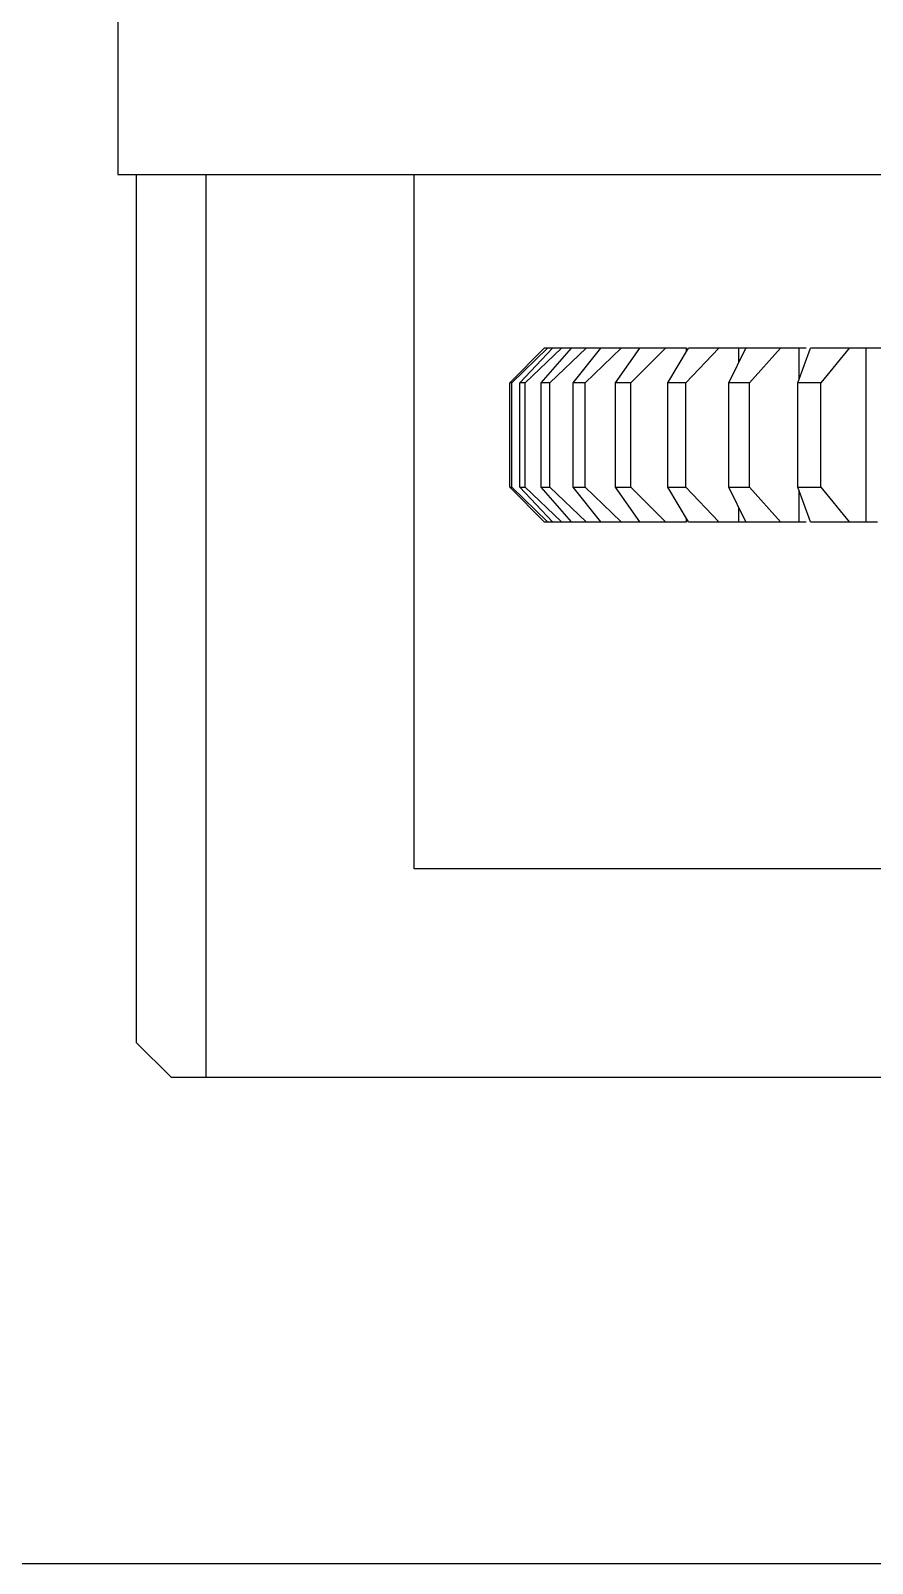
# Model space of a CAD drawing. Extents: x 500 to 100500, y -14500 to 21140.
# Drawn here: x 13633.2 to 13657.43, y -9654.02 to -9609.88 of the extents above; entities that cross this region are included whole.
import ezdxf

# ---------------------------------------------------------------- set-up
doc = ezdxf.new("R2010")
doc.units = 0
doc.linetypes.add('CENTER', pattern=[10.16, 6.35, -1.27, 1.27, -1.27])
doc.layers.get('0').update_dxf_attribs({"linetype": 'CONTINUOUS'})
doc.layers.add('Center', color=1, linetype='CENTER')

# ---------------------------------------------------------------- blocks, each defined once
blk = doc.blocks.new('KJVision R')
at = {"color": 2, "linetype": 'Continuous', "lineweight": 25}
for p, q in [((10068.895, -70855.137, 54.868), (10068.895, -70870.137, 54.868)), ((10068.895, -70870.137, 54.868), (10245.895, -70870.137, 54.868)), ((10069.425, -70870.137, 54.868), (10069.425, -70895.137, 54.868)), ((10071.425, -70870.137, 54.868), (10071.425, -70896.137, 54.868)), ((10077.425, -70890.137, 54.868), (10077.425, -70870.137, 54.868)), ((10081.161, -70875.137, 54.868), (10080.171, -70876.137, 54.868)), ((10080.179, -70876.137, 54.868), (10081.166, -70875.137, 54.868)), ((10081.257, -70875.137, 54.868), (10080.233, -70876.137, 54.868)), ((10080.465, -70876.137, 54.868), (10081.402, -70875.137, 54.868)), ((10081.663, -70875.137, 54.868), (10080.621, -70876.137, 54.868)), ((10081.075, -70876.137, 54.868), (10081.946, -70875.137, 54.868)), ((10081.166, -70875.137, 54.868), (10081.161, -70875.137, 54.868)), ((10081.257, -70875.137, 54.868), (10081.166, -70875.137, 54.868)), ((10081.402, -70875.137, 54.868), (10081.257, -70875.137, 54.868)), ((10082.373, -70875.137, 54.868), (10081.33, -70876.137, 54.868)), ((10081.663, -70875.137, 54.868), (10081.402, -70875.137, 54.868)), ((10081.946, -70875.137, 54.868), (10081.663, -70875.137, 54.868)), ((10082.373, -70875.137, 54.868), (10081.946, -70875.137, 54.868)), ((10081.998, -70876.137, 54.868), (10082.79, -70875.137, 54.868)), ((10083.377, -70875.137, 54.868), (10082.348, -70876.137, 54.868)), ((10082.79, -70875.137, 54.868), (10082.373, -70875.137, 54.868)), ((10083.377, -70875.137, 54.868), (10082.79, -70875.137, 54.868)), ((10083.221, -70876.137, 54.868), (10083.921, -70875.137, 54.868)), ((10083.921, -70875.137, 54.868), (10083.377, -70875.137, 54.868)), ((10084.658, -70875.137, 54.868), (10083.66, -70876.137, 54.868)), ((10084.658, -70875.137, 54.868), (10083.921, -70875.137, 54.868)), ((10085.258, -70875.137, 54.868), (10084.658, -70875.137, 54.868)), ((10084.723, -70876.137, 54.868), (10085.32, -70875.137, 54.868)), ((10086.195, -70875.137, 54.868), (10085.245, -70876.137, 54.868)), ((10085.258, -70875.24, 54.868), (10085.258, -70875.137, 54.868)), ((10086.195, -70875.137, 54.868), (10085.32, -70875.137, 54.868)), ((10086.768, -70875.137, 54.868), (10086.195, -70875.137, 54.868)), ((10086.481, -70876.137, 54.868), (10086.966, -70875.137, 54.868)), ((10086.768, -70875.545, 54.868), (10086.768, -70875.137, 54.868)), ((10086.964, -70875.137, 54.868), (10086.768, -70875.137, 54.868)), ((10087.966, -70875.137, 54.868), (10086.966, -70875.137, 54.868)), ((10087.966, -70875.137, 54.868), (10087.077, -70876.137, 54.868)), ((10088.501, -70875.137, 54.868), (10087.966, -70875.137, 54.868)), ((10088.467, -70876.137, 54.868), (10088.833, -70875.137, 54.868)), ((10088.501, -70876.043, 54.868), (10088.501, -70875.137, 54.868)), ((10088.708, -70875.137, 54.868), (10088.501, -70875.137, 54.868)), ((10089.941, -70875.137, 54.868), (10088.833, -70875.137, 54.868)), ((10089.941, -70875.137, 54.868), (10089.129, -70876.137, 54.868)), ((10090.431, -70875.137, 54.868), (10089.941, -70875.137, 54.868)), ((10090.431, -70880.137, 54.868), (10090.431, -70875.137, 54.868)), ((10091.035, -70875.137, 54.868), (10090.431, -70875.137, 54.868)), ((10080.171, -70879.137, 54.868), (10080.171, -70876.137, 54.868)), ((10080.233, -70876.137, 54.868), (10080.179, -70876.137, 54.868)), ((10080.179, -70879.137, 54.868), (10080.179, -70876.137, 54.868)), ((10080.233, -70879.137, 54.868), (10080.233, -70876.137, 54.868)), ((10080.621, -70876.137, 54.868), (10080.465, -70876.137, 54.868)), ((10080.465, -70879.137, 54.868), (10080.465, -70876.137, 54.868)), ((10080.621, -70879.137, 54.868), (10080.621, -70876.137, 54.868)), ((10081.33, -70876.137, 54.868), (10081.075, -70876.137, 54.868)), ((10081.075, -70879.137, 54.868), (10081.075, -70876.137, 54.868)), ((10081.33, -70879.137, 54.868), (10081.33, -70876.137, 54.868)), ((10082.348, -70876.137, 54.868), (10081.998, -70876.137, 54.868)), ((10081.998, -70879.137, 54.868), (10081.998, -70876.137, 54.868)), ((10082.348, -70879.137, 54.868), (10082.348, -70876.137, 54.868)), ((10083.66, -70876.137, 54.868), (10083.221, -70876.137, 54.868)), ((10083.221, -70879.137, 54.868), (10083.221, -70876.137, 54.868)), ((10083.66, -70879.137, 54.868), (10083.66, -70876.137, 54.868)), ((10085.245, -70876.137, 54.868), (10084.723, -70876.137, 54.868)), ((10084.723, -70879.137, 54.868), (10084.723, -70876.137, 54.868)), ((10085.245, -70879.137, 54.868), (10085.245, -70876.137, 54.868)), ((10087.077, -70876.137, 54.868), (10086.481, -70876.137, 54.868)), ((10086.481, -70879.137, 54.868), (10086.481, -70876.137, 54.868)), ((10087.077, -70879.137, 54.868), (10087.077, -70876.137, 54.868)), ((10089.129, -70876.137, 54.868), (10088.467, -70876.137, 54.868)), ((10088.467, -70879.137, 54.868), (10088.467, -70876.137, 54.868)), ((10089.129, -70879.137, 54.868), (10089.129, -70876.137, 54.868)), ((10080.171, -70879.137, 54.868), (10081.161, -70880.137, 54.868)), ((10081.166, -70880.137, 54.868), (10080.179, -70879.137, 54.868)), ((10080.179, -70879.137, 54.868), (10080.233, -70879.137, 54.868)), ((10080.233, -70879.137, 54.868), (10081.257, -70880.137, 54.868)), ((10081.402, -70880.137, 54.868), (10080.465, -70879.137, 54.868)), ((10080.465, -70879.137, 54.868), (10080.621, -70879.137, 54.868)), ((10080.621, -70879.137, 54.868), (10081.663, -70880.137, 54.868)), ((10081.946, -70880.137, 54.868), (10081.075, -70879.137, 54.868)), ((10081.075, -70879.137, 54.868), (10081.33, -70879.137, 54.868)), ((10081.33, -70879.137, 54.868), (10082.373, -70880.137, 54.868)), ((10082.79, -70880.137, 54.868), (10081.998, -70879.137, 54.868)), ((10081.998, -70879.137, 54.868), (10082.348, -70879.137, 54.868)), ((10082.348, -70879.137, 54.868), (10083.377, -70880.137, 54.868)), ((10083.921, -70880.137, 54.868), (10083.221, -70879.137, 54.868)), ((10083.221, -70879.137, 54.868), (10083.66, -70879.137, 54.868)), ((10083.66, -70879.137, 54.868), (10084.658, -70880.137, 54.868)), ((10085.32, -70880.137, 54.868), (10084.723, -70879.137, 54.868)), ((10084.723, -70879.137, 54.868), (10085.245, -70879.137, 54.868)), ((10085.245, -70879.137, 54.868), (10086.195, -70880.137, 54.868)), ((10086.966, -70880.137, 54.868), (10086.481, -70879.137, 54.868)), ((10086.481, -70879.137, 54.868), (10087.077, -70879.137, 54.868)), ((10087.077, -70879.137, 54.868), (10087.966, -70880.137, 54.868)), ((10088.833, -70880.137, 54.868), (10088.467, -70879.137, 54.868)), ((10088.467, -70879.137, 54.868), (10089.129, -70879.137, 54.868)), ((10088.501, -70880.137, 54.868), (10088.501, -70879.23, 54.868)), ((10089.129, -70879.137, 54.868), (10089.941, -70880.137, 54.868)), ((10086.768, -70880.137, 54.868), (10086.768, -70879.728, 54.868)), ((10081.161, -70880.137, 54.868), (10081.166, -70880.137, 54.868)), ((10081.166, -70880.137, 54.868), (10081.257, -70880.137, 54.868)), ((10081.257, -70880.137, 54.868), (10081.402, -70880.137, 54.868)), ((10081.402, -70880.137, 54.868), (10081.663, -70880.137, 54.868)), ((10081.663, -70880.137, 54.868), (10081.946, -70880.137, 54.868)), ((10081.946, -70880.137, 54.868), (10082.373, -70880.137, 54.868)), ((10082.373, -70880.137, 54.868), (10082.79, -70880.137, 54.868)), ((10082.79, -70880.137, 54.868), (10083.377, -70880.137, 54.868)), ((10083.377, -70880.137, 54.868), (10083.921, -70880.137, 54.868)), ((10083.921, -70880.137, 54.868), (10084.658, -70880.137, 54.868)), ((10084.658, -70880.137, 54.868), (10085.258, -70880.137, 54.868)), ((10085.258, -70880.137, 54.868), (10085.258, -70880.033, 54.868)), ((10085.32, -70880.137, 54.868), (10086.195, -70880.137, 54.868)), ((10086.195, -70880.137, 54.868), (10086.768, -70880.137, 54.868)), ((10086.768, -70880.137, 54.868), (10086.964, -70880.137, 54.868)), ((10086.966, -70880.137, 54.868), (10087.966, -70880.137, 54.868)), ((10087.966, -70880.137, 54.868), (10088.501, -70880.137, 54.868)), ((10088.501, -70880.137, 54.868), (10088.708, -70880.137, 54.868)), ((10088.833, -70880.137, 54.868), (10089.941, -70880.137, 54.868)), ((10089.941, -70880.137, 54.868), (10090.431, -70880.137, 54.868)), ((10090.431, -70880.137, 54.868), (10090.755, -70880.137, 54.868)), ((10112.395, -70890.137, 54.868), (10077.425, -70890.137, 54.868)), ((10069.425, -70895.137, 54.868), (10070.425, -70896.137, 54.868)), ((10070.425, -70896.137, 54.868), (10071.425, -70896.137, 54.868)), ((10071.425, -70896.137, 54.868), (10112.395, -70896.137, 54.868)), ((9976.895, -70910.137, 54.868), (10360.895, -70910.137, 54.868))]:
    blk.add_line(p, q, dxfattribs=at)

msp = doc.modelspace()

# ---------------------------------------------------------------- block references
at = {"layer": 'Center'}
msp.add_blockref('KJVision R', (3566.817, 61256.115, -194.399), dxfattribs=at)

doc.saveas('drawing.dxf')
